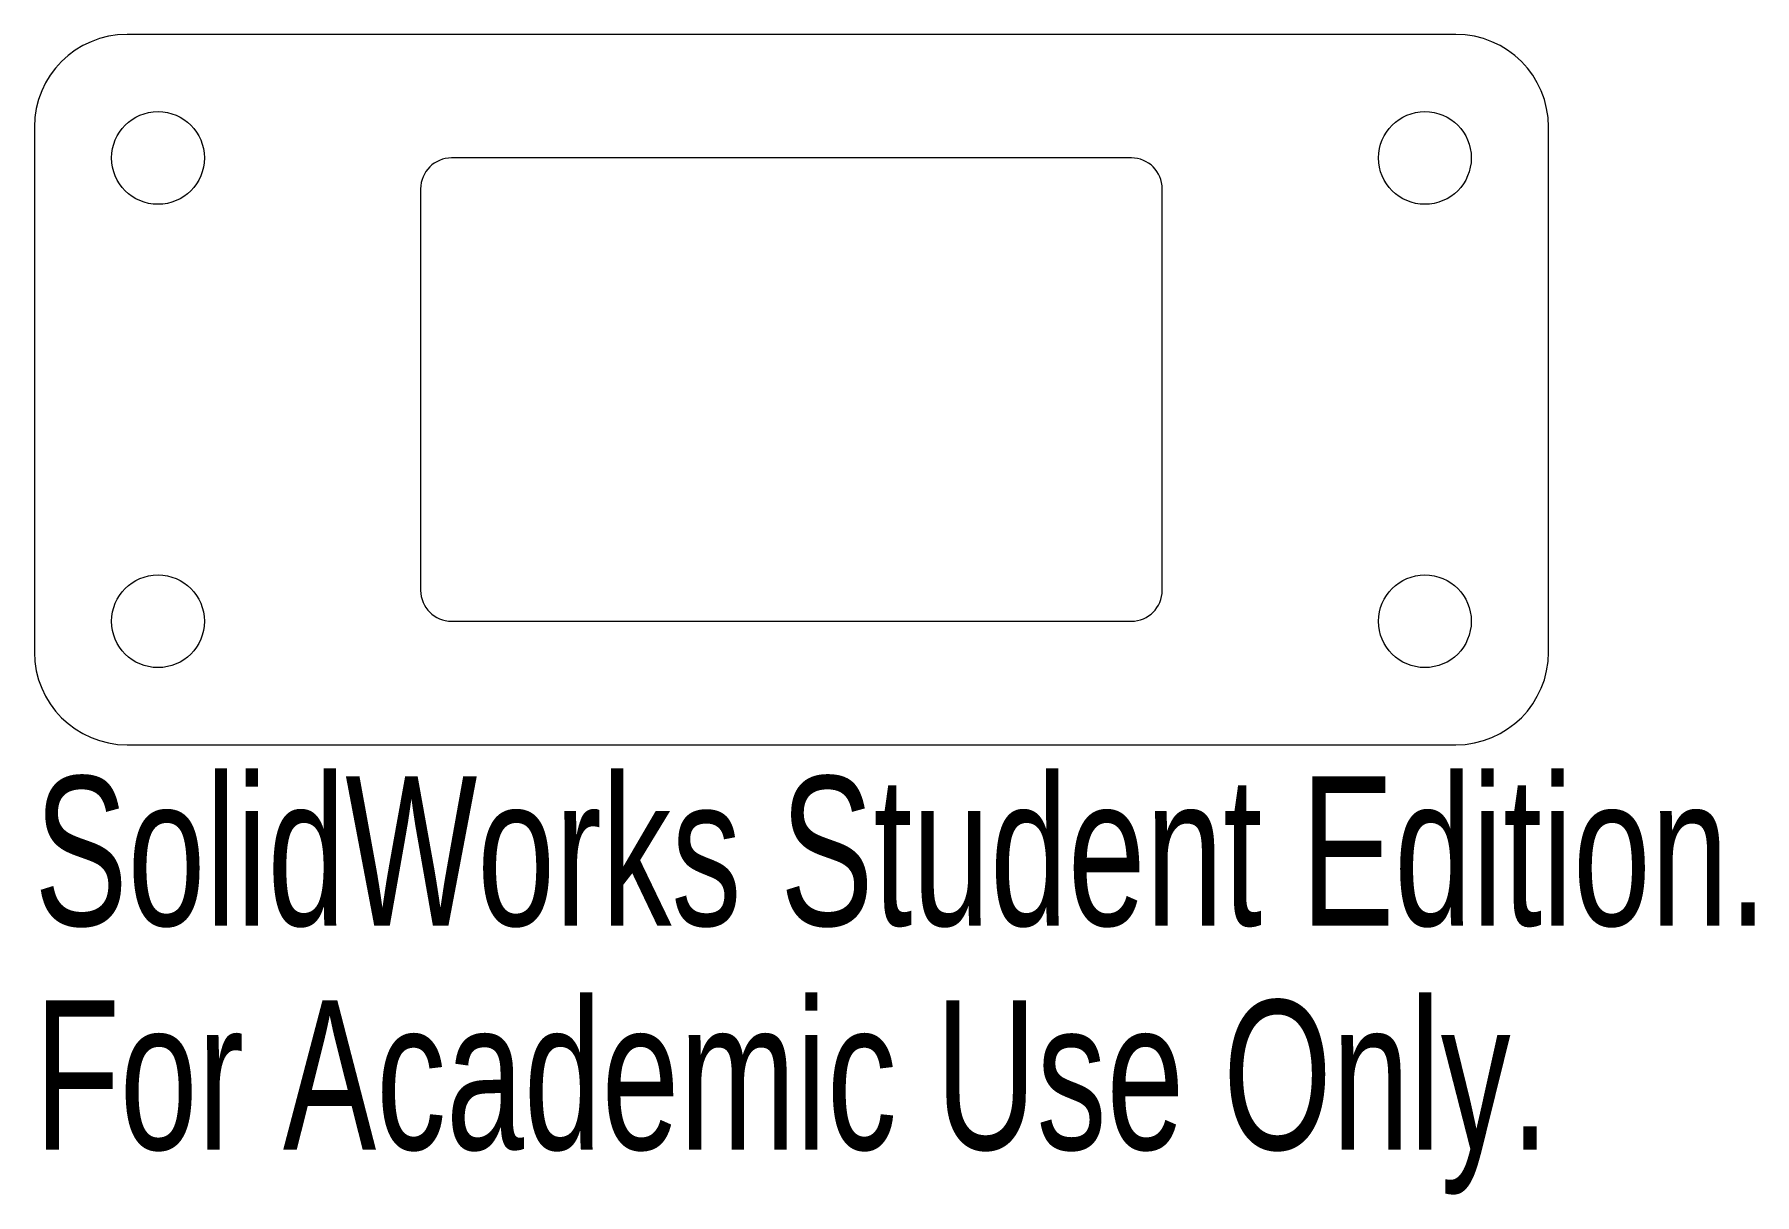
# Model space of a CAD drawing. Header units: millimetres. Extents: x -4 to 51.7, y -33.6 to 4.
import ezdxf

# ---------------------------------------------------------------- set-up
doc = ezdxf.new("R2010")
doc.units = ezdxf.units.MM
doc.styles.add('SLDTEXTSTYLE0', font='TXT', dxfattribs={"width": 0.7})

msp = doc.modelspace()

# ---------------------------------------------------------------- linework, layer by layer
at = {"color": 7, "linetype": 'Continuous', "lineweight": 15}
for p, q in [((42, 4), (-1, 4)), ((-4, 1), (-4, -16)), ((45, -16), (45, 1)), ((31.5, 0), (9.5, 0)), ((8.5, -1), (8.5, -14)), ((32.5, -14), (32.5, -1)), ((9.5, -15), (31.5, -15)), ((-1, -19), (42, -19))]:
    msp.add_line(p, q, dxfattribs=at)
for centre in [(0, 0), (41, 0), (0, -15), (41, -15)]:
    msp.add_circle(centre, 1.5, dxfattribs=at)
for centre, radius, start, end in [((-1, 1), 3, 90, 180), ((42, 1), 3, 0, 90), ((9.5, -1), 1, 90, 180), ((31.5, -1), 1, 0, 90), ((9.5, -14), 1, 180, 270), ((31.5, -14), 1, 270, 0), ((-1, -16), 3, 180, 270), ((42, -16), 3, 270, 0)]:
    msp.add_arc(centre, radius, start, end, dxfattribs=at)

# ---------------------------------------------------------------- texts
at = {"color": 7, "linetype": 'Continuous', "char_height": 4.83362, "attachment_point": 1, "style": 'SLDTEXTSTYLE0'}
for s, insert in [('SolidWorks Student Edition.', (-4, -20.02)), ('For Academic Use Only.', (-4, -27.27))]:
    msp.add_mtext(s, dxfattribs=dict(at, insert=insert))

doc.saveas('drawing.dxf')
